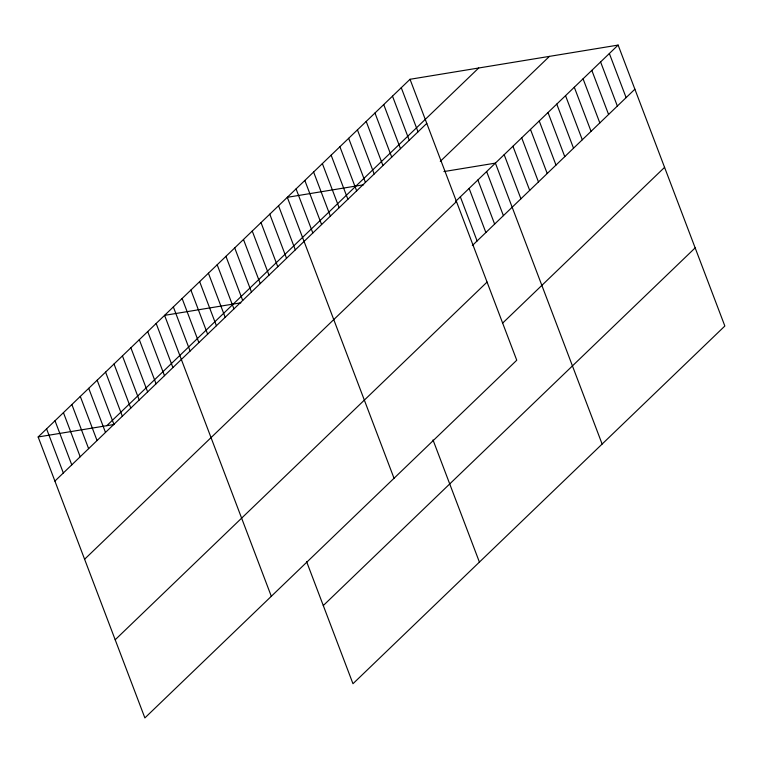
<?xml version="1.0" encoding="UTF-8"?>
<svg xmlns="http://www.w3.org/2000/svg" width="763" height="763" viewBox="0 0 763 763"><rect width="100%" height="100%" fill="white"/><g stroke="black" fill="none" stroke-linecap="round" stroke-linejoin="round"><path stroke-width="1.14" d="M410.027 79.285L516.751 360.231L144.875 717.916L38.15 436.97L410.027 79.285L618.125 45.084L724.85 326.03L352.973 683.715L306.564 561.539M106.82 425.678L478.697 68.002M54.907 481.081L426.784 123.396M440.28 161.374L549.455 56.367M455.568 201.442L618.125 45.084M84.598 559.241L456.474 201.556M472.316 245.552L634.883 89.195M115.184 639.766L487.061 282.081M502.807 322.94L664.573 167.355M323.283 605.555L695.16 247.88M363.598 184.78L287.308 197.321L394.032 478.267M443.904 171.58L495.406 163.12L602.131 444.066M240.879 302.816L164.589 315.357L271.313 596.304M38.15 436.97L114.44 424.428M609.36 53.515L626.118 97.626M600.595 61.946L617.353 106.057M591.83 70.377L608.588 114.488M583.066 78.808L599.823 122.919M574.301 87.24L591.058 131.35M565.536 95.671L582.293 139.782M556.771 104.102L573.528 148.213M548.006 112.533L564.763 156.644M539.231 120.964L555.989 165.075M530.466 129.395L547.224 173.506M521.701 137.826L538.459 181.937M512.936 146.258L529.694 190.368M504.171 154.689L520.929 198.8M486.641 171.551L503.399 215.662M477.876 179.982L494.634 224.093M469.111 188.413L485.869 232.524M460.347 196.844L477.104 240.955M401.262 87.716L418.019 131.827M392.497 96.148L409.254 140.258M383.732 104.579L400.489 148.69M374.967 113.01L391.724 157.121M366.202 121.441L382.959 165.552M357.437 129.872L374.185 173.983M348.662 138.303L365.42 182.414M339.897 146.734L356.655 190.845M331.132 155.166L347.89 199.277M433.002 439.927L479.412 562.102M322.368 163.597L339.125 207.708M313.603 172.028L330.36 216.139M304.838 180.459L321.595 224.57M296.073 188.89L312.83 233.001M278.543 205.752L295.3 249.863M269.778 214.184L286.535 258.295M261.013 222.615L277.77 266.726M252.248 231.046L269.005 275.157M243.483 239.477L260.24 283.588M234.718 247.908L251.466 292.019M225.943 256.339L242.701 300.45M217.178 264.771L233.936 308.881M208.413 273.202L225.171 317.313M199.648 281.633L216.406 325.744M190.884 290.064L207.641 334.175M182.119 298.495L198.876 342.606M173.354 306.926L190.111 351.037M156.157 323.464L172.915 367.575M147.726 331.571L164.484 375.682M139.305 339.678L156.062 383.789M130.874 347.785L147.631 391.896M122.442 355.892L139.2 400.003M114.011 363.999L130.769 408.11M105.58 372.106L122.338 416.216M97.159 380.212L113.916 424.323M88.727 388.319L105.485 432.44M80.296 396.426L97.054 440.547M71.865 404.533L88.622 448.654M63.434 412.649L80.191 456.76M55.012 420.756L71.77 464.867M46.581 428.863L63.339 472.974"/></g></svg>
